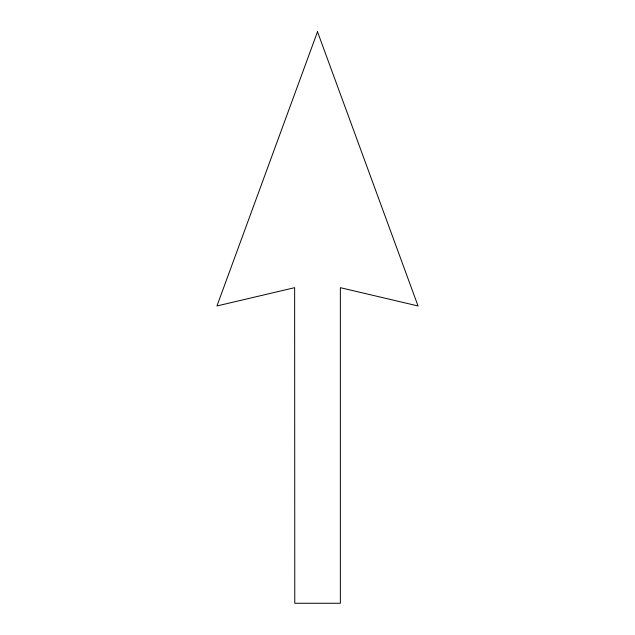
<?xml version="1.0" encoding="UTF-8"?>
<svg xmlns="http://www.w3.org/2000/svg" width="635" height="635" viewBox="0 0 635 635"><rect width="100%" height="100%" fill="white"/><g stroke="black" fill="none" stroke-linecap="round" stroke-linejoin="round"><path stroke-width="0.95" d="M317.5 31.75L216.956 305.959L294.648 287.679L294.775 603.25L340.352 603.25L340.352 287.679L418.044 305.959L317.5 31.75"/></g></svg>
